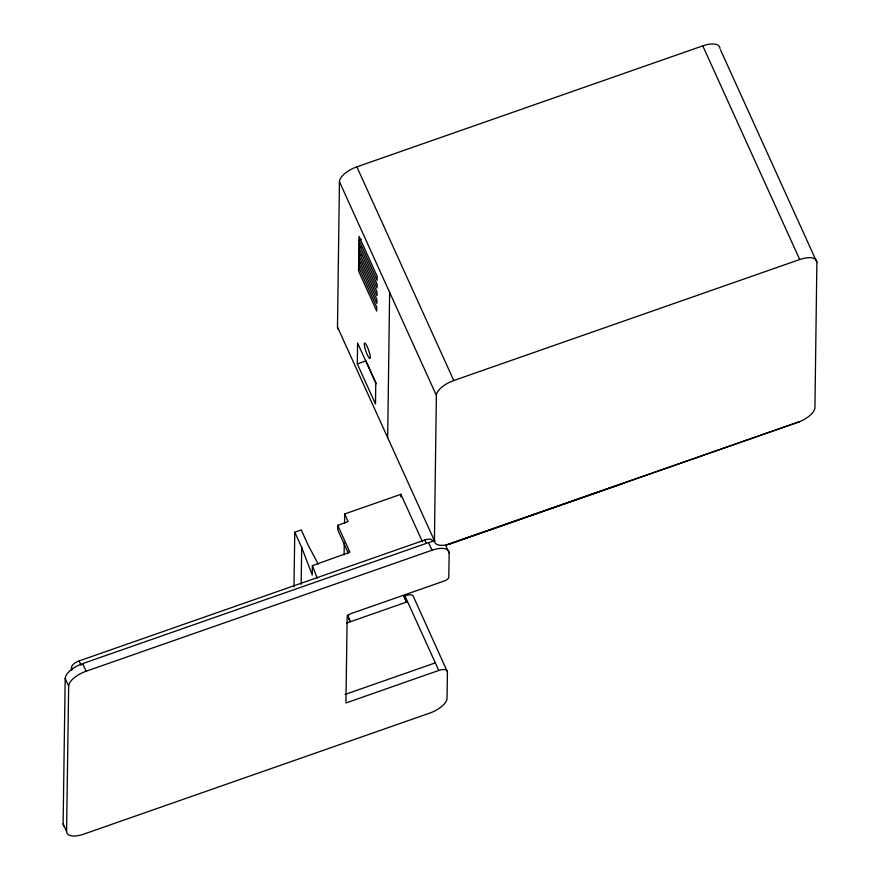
<?xml version="1.0" encoding="UTF-8"?>
<svg xmlns="http://www.w3.org/2000/svg" width="880" height="880" viewBox="0 0 880 880"><rect width="100%" height="100%" fill="white"/><g stroke="black" fill="none" stroke-linecap="round" stroke-linejoin="round"><path stroke-width="1.32" d="M64.383 826.661A18.634 8.129 -24.4 0 1 63.118 823.746L65.197 678.469A18.634 8.129 -24.4 0 1 82.621 663.619L428.505 542.619A18.634 8.129 -24.4 0 1 435.116 540.969M407.561 601.733L406.505 602.096L403.733 595.991L409.156 594.77A9.361 4.092 -24.4 0 1 413.171 596.046L447.414 671.836L447.051 698.28A18.634 8.129 -24.4 0 1 429.638 713.141L83.743 834.141A18.634 8.129 -24.4 0 1 66.583 831.38L68.662 686.103L65.197 678.469M71.423 670.208L71.467 667.436A8.151 3.553 -24.4 0 1 79.09 660.935L424.974 539.935A8.151 3.553 -24.4 0 1 432.487 541.145M293.975 586.883L294.778 532.191L301.257 529.914L308.187 545.182L318.208 564.146M301.158 584.375L301.697 547.448L294.778 532.191M422.499 541.882L400.895 494.329L344.685 513.964L348.139 521.598L337.766 525.316L349.866 552.2L312.389 565.686L312.246 575.036L301.697 547.448M338.041 329.098A18.634 8.14 -24.4 0 1 337.491 327.019L339.438 181.698A18.634 8.14 -24.4 0 1 356.862 166.848L702.779 45.859A18.634 8.14 -24.4 0 1 719.961 48.62M337.766 525.316L337.711 529.716L348.161 552.937M344.091 554.917L344.267 542.63M344.542 523.523L344.685 513.964M347.699 553.663L347.732 550.935M357.313 363.913L357.588 342.991L375.76 383.064L375.485 403.975L357.313 363.913L365.959 360.888L376.299 383.68M387.684 437.679L389.642 292.358M400.862 497.057L400.895 494.329M720.522 49.874L816.882 262.295L814.935 407.616A18.634 8.14 -24.4 0 1 799.777 421.608L447.117 544.72A18.634 8.14 -24.4 0 1 434.412 540.694L436.37 395.373L339.438 181.698M445.676 545.369L449.141 553.003L448.789 577.214A4.653 2.035 -24.4 0 1 444.433 580.921L351.505 613.437A4.653 2.035 -24.4 0 0 347.149 617.155L345.928 702.988L438.779 670.45A9.361 4.092 -24.4 0 1 447.414 671.836M799.777 421.608L447.117 544.72M361.449 239.349L358.974 240.207L377.146 280.269L377.201 276.419L359.029 236.357L358.556 271.04L376.728 311.102L376.783 307.241L358.611 267.179M361.339 247.049L358.864 247.918L377.047 287.98L377.091 284.13L358.919 244.068M361.24 254.76L358.765 255.618L376.937 295.691L376.992 291.83L358.82 251.768M361.13 262.46L358.666 263.329L376.838 303.391L376.882 299.541L358.71 259.479M436.37 395.373A18.634 8.14 -24.4 0 1 453.783 380.523L799.711 259.534A18.634 8.14 -24.4 0 1 816.882 262.295M68.662 686.103A18.634 8.129 -24.4 0 1 86.086 671.242L431.97 550.242A18.634 8.129 -24.4 0 1 449.141 553.003M449.339 544.17L624.558 482.922M346.478 623.095L406.505 602.096A9.317 1.694 70.7 0 1 404.063 595.408M345.048 694.452L435.336 662.871M702.779 45.859L799.711 259.534M356.862 166.848L453.783 380.523M337.491 327.019L434.412 540.694M428.505 542.619L431.97 550.242M424.842 539.979L426.327 543.257M404.822 595.694L438.779 670.45M347.314 615.197L350.295 621.764A9.317 1.694 70.7 0 1 347.864 615.076M82.621 663.619L86.086 671.242M79.09 660.935L81.059 665.302M71.467 667.568L72.457 669.746M63.118 823.746L66.583 831.38M312.389 565.686L317.141 578.116M364.639 346.918A8.151 1.474 70.7 0 0 369.886 358.479A8.151 1.474 70.7 0 0 367.334 346.918A8.151 1.474 70.7 0 0 364.639 346.918"/></g></svg>
